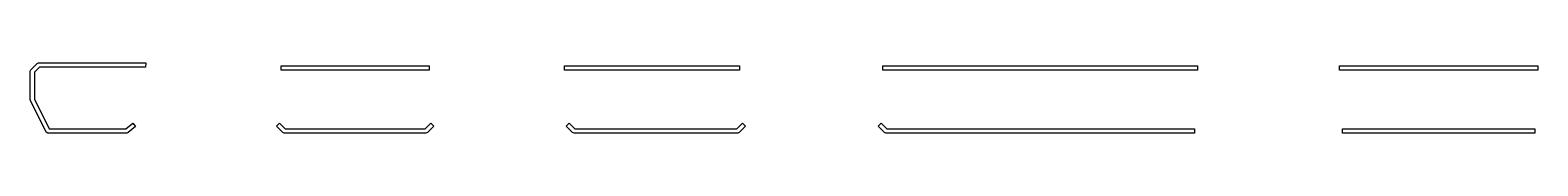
# Model space of a CAD drawing. Extents: x 0 to 5.65, y 0 to 0.26.
import ezdxf

# ---------------------------------------------------------------- set-up
doc = ezdxf.new("R2010")
doc.units = 0
doc.layers.get('0').update_dxf_attribs({"linetype": 'CONTINUOUS'})

msp = doc.modelspace()

# ---------------------------------------------------------------- linework, layer by layer
at = {"color": 160}
for p, q in [((0, 0.2323), (0.0023, 0.2378)), ((0, 0.126), (0, 0.2323)), ((0.0023, 0.2378), (0.0259, 0.2614)), ((0.0347, 0.2479), (0.0157, 0.229)), ((0.0157, 0.229), (0.0157, 0.1278)), ((0.0259, 0.2614), (0.0317, 0.2638)), ((0.0317, 0.2638), (0.4335, 0.2638)), ((0.4331, 0.248), (0.0347, 0.2479)), ((0.4335, 0.2638), (0.4331, 0.248)), ((0.9409, 0.2362), (0.9409, 0.252)), ((0.9409, 0.252), (1.4961, 0.252)), ((1.4961, 0.2362), (0.9409, 0.2362)), ((1.4961, 0.252), (1.4961, 0.2362)), ((2.004, 0.2362), (2.004, 0.252)), ((2.004, 0.252), (2.6594, 0.252)), ((2.6594, 0.2362), (2.004, 0.2362)), ((2.6594, 0.252), (2.6594, 0.2362)), ((3.1968, 0.2362), (3.1968, 0.252)), ((3.1968, 0.252), (4.3779, 0.252)), ((4.3779, 0.2362), (3.1968, 0.2362)), ((4.3779, 0.252), (4.3779, 0.2362)), ((4.9094, 0.2362), (4.9094, 0.252)), ((4.9094, 0.252), (5.6535, 0.252)), ((5.6535, 0.2362), (4.9094, 0.2362)), ((5.6535, 0.252), (5.6535, 0.2362)), ((0.0008, 0.1225), (0, 0.126)), ((0.0599, 0.0043), (0.0008, 0.1225)), ((0.0157, 0.1278), (0.0718, 0.0157)), ((0.0669, 0), (0.0599, 0.0043)), ((0.3622, 0), (0.0669, 0)), ((0.0718, 0.0157), (0.3593, 0.0157)), ((0.3593, 0.0157), (0.3846, 0.0375)), ((0.3674, 0.0019), (0.3622, 0)), ((0.3949, 0.0255), (0.3674, 0.0019)), ((0.3846, 0.0375), (0.3949, 0.0255)), ((0.9236, 0.0259), (0.9347, 0.0371)), ((0.9472, 0.0023), (0.9236, 0.0259)), ((0.9347, 0.0371), (0.956, 0.0157)), ((0.9527, 0), (0.9472, 0.0023)), ((1.4843, 0), (0.9527, 0)), ((0.956, 0.0157), (1.481, 0.0157)), ((1.481, 0.0157), (1.5023, 0.0371)), ((1.4898, 0.0023), (1.4843, 0)), ((1.5135, 0.0259), (1.4898, 0.0023)), ((1.5023, 0.0371), (1.5135, 0.0259)), ((2.0102, 0.0259), (2.0213, 0.0371)), ((2.0338, 0.0023), (2.0102, 0.0259)), ((2.0213, 0.0371), (2.0426, 0.0157)), ((2.0394, 0), (2.0338, 0.0023)), ((2.6535, 0), (2.0394, 0)), ((2.0426, 0.0157), (2.6503, 0.0157)), ((2.6503, 0.0157), (2.6716, 0.0371)), ((2.6591, 0.0023), (2.6535, 0)), ((2.6827, 0.0259), (2.6591, 0.0023)), ((2.6716, 0.0371), (2.6827, 0.0259)), ((3.1795, 0.0259), (3.1906, 0.0371)), ((3.2031, 0.0023), (3.1795, 0.0259)), ((3.1906, 0.0371), (3.2119, 0.0157)), ((3.2087, 0), (3.2031, 0.0023)), ((4.3662, 0), (3.2087, 0)), ((3.2119, 0.0157), (4.3662, 0.0157)), ((4.3662, 0.0157), (4.3662, 0)), ((4.9213, 0), (4.9213, 0.0157)), ((4.9213, 0.0157), (5.6417, 0.0157)), ((5.6417, 0), (4.9213, 0)), ((5.6417, 0.0157), (5.6417, 0))]:
    msp.add_line(p, q, dxfattribs=at)

doc.saveas('drawing.dxf')
